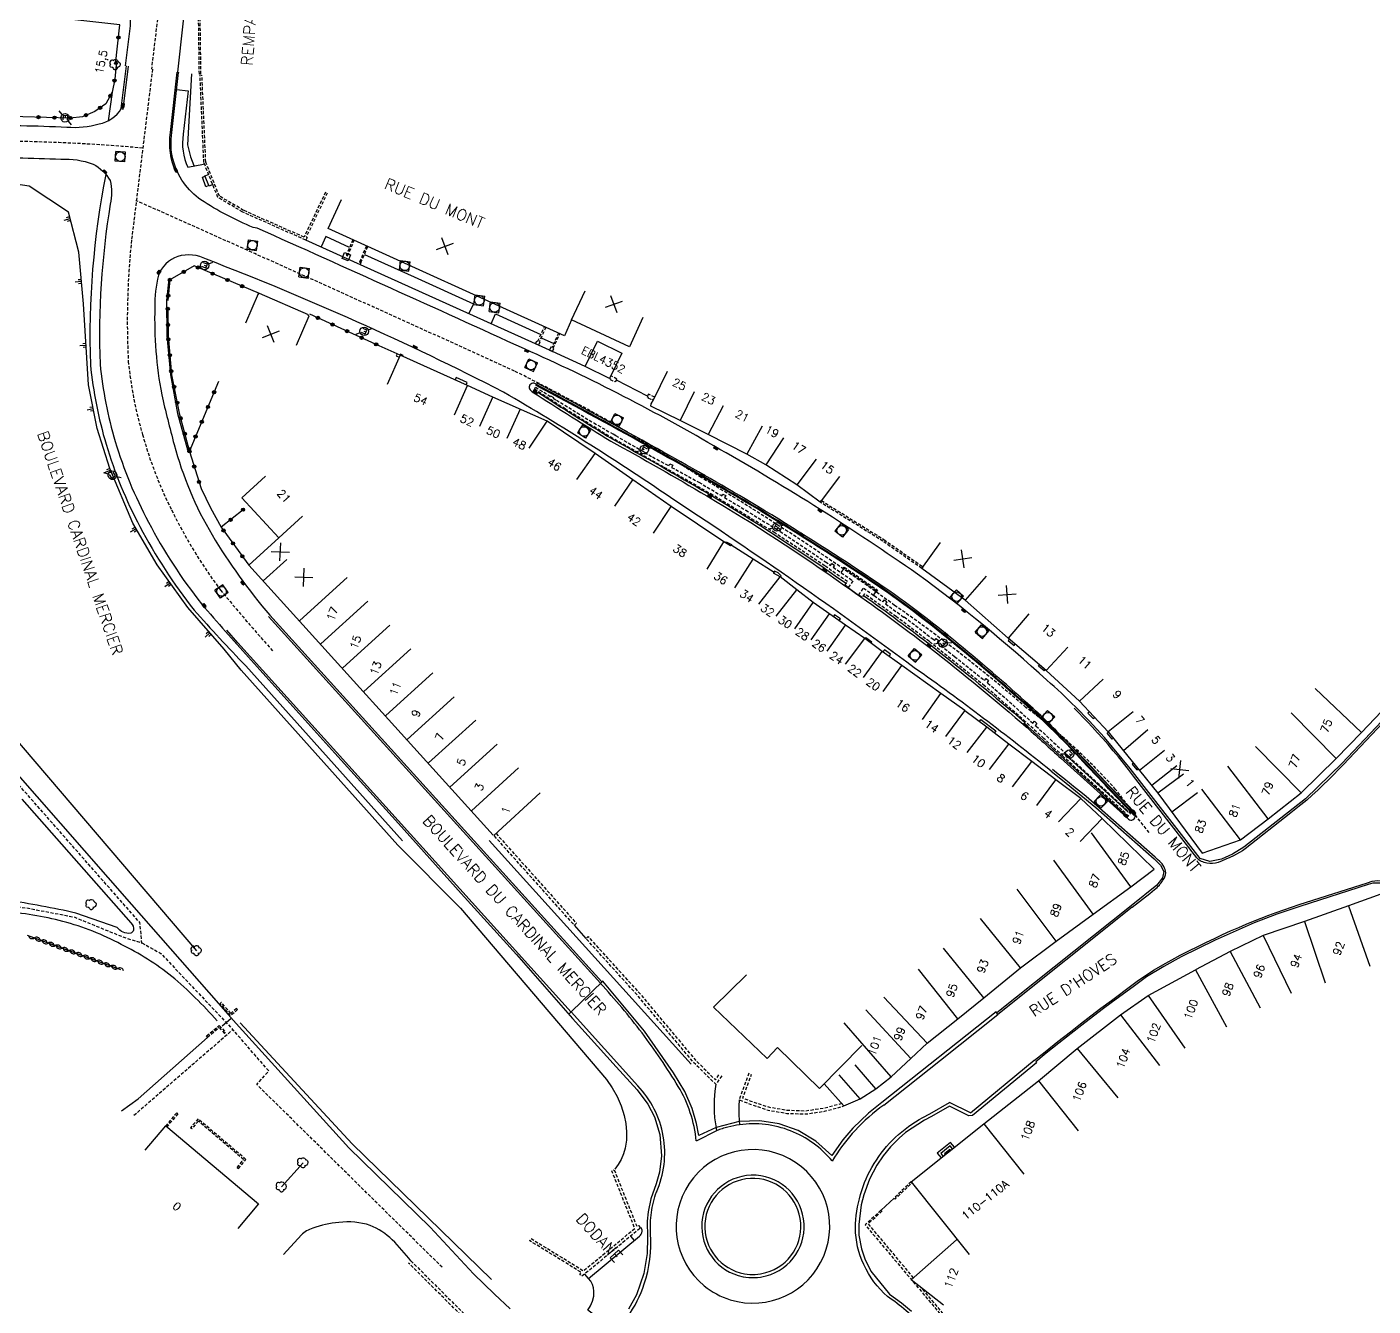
# Model space of a CAD drawing. Header units: millimetres. Extents: x 126000 to 127000, y 153000 to 154000.
# Drawn here: x 126212 to 126422.4, y 153489.8 to 153689.6 of the extents above; entities that cross this region are included whole.
import ezdxf
from ezdxf.enums import TextEntityAlignment as Align

# ---------------------------------------------------------------- set-up
doc = ezdxf.new("R2010")
doc.units = ezdxf.units.MM
doc.linetypes.add('DASHED', pattern=[0.75, 0.5, -0.25])
doc.layers.get('0').update_dxf_attribs({"linetype": 'CONTINUOUS'})
for name, color, linetype in [('W0001', 6, 'DASHED'), ('W0008', 7, 'CONTINUOUS'), ('W0100', 7, 'CONTINUOUS'), ('W0112', 1, 'DASHED'), ('W0211', 2, 'CONTINUOUS'), ('W0300', 7, 'CONTINUOUS'), ('W0302', 3, 'CONTINUOUS'), ('W0310', 3, 'CONTINUOUS'), ('W0322', 7, 'CONTINUOUS'), ('W0334', 7, 'CONTINUOUS'), ('W0400', 7, 'CONTINUOUS'), ('W0420', 7, 'CONTINUOUS'), ('W0471', 7, 'CONTINUOUS'), ('W0851', 7, 'CONTINUOUS'), ('W0984', 7, 'CONTINUOUS'), ('W0989', 7, 'CONTINUOUS'), ('W0991', 7, 'CONTINUOUS'), ('W1102', 7, 'CONTINUOUS')]:
    doc.layers.add(name, color=color, linetype=linetype)
doc.styles.get("Standard").update_dxf_attribs({"font": 'romans.shx', "width": 0.85})

# ---------------------------------------------------------------- blocks, each defined once
blk = doc.blocks.new('t322o')
at = {"color": 0, "linetype": 'Continuous'}
for radius in [0.25, 0.15]:
    blk.add_circle((0, 0), radius, dxfattribs=at)
blk = doc.blocks.new('t991o')
at = {"color": 0, "linetype": 'Continuous'}
for p, q in [((-1, 1), (1, -1)), ((-1, -1), (1, 1))]:
    blk.add_line(p, q, dxfattribs=at)
blk = doc.blocks.new('T400')
for p, q in [((-0.15, 0.3), (0.15, 0.3)), ((-0.15, -0.25), (-0.15, 0.3)), ((-0.15, 0.15), (0.15, 0.15)), ((-0.15, 0), (0.15, 0)), ((0.15, 0.3), (0.15, -0.25)), ((-0.15, -0.15), (0.15, -0.15)), ((-0.15, -0.25), (-0.15, -0.3)), ((-0.15, -0.3), (0.15, -0.3)), ((0.15, -0.3), (0.15, -0.25))]:
    blk.add_line(p, q)
blk = doc.blocks.new('T420')
for p, q in [((0.75, 0.75), (-0.75, 0.75)), ((-0.75, 0.75), (-0.75, -0.75)), ((0.75, 0.75), (0.75, -0.75)), ((0.75, -0.75), (-0.75, -0.75))]:
    blk.add_line(p, q)
blk.add_ellipse((0, 0), major_axis=(-0.53, 0.53), ratio=1, start_param=3.926991, end_param=10.210176)
blk = doc.blocks.new('T471')
for p, q in [((-0.333334, 0.333334), (-0.333334, -0.333334)), ((-0.333334, 0.333334), (0.333334, 0.333334)), ((-0.333334, 0), (0, 0)), ((0.500001, 0.500001), (1.000002, 1.000002)), ((-0.500001, -0.500001), (-1.000002, -1.000002)), ((-0.333334, -0.333334), (0.333334, -0.333334))]:
    blk.add_line(p, q)
blk.add_ellipse((0, 0), major_axis=(0.471405, 0.471405), ratio=1, start_param=5.4977871438, end_param=11.780972451)
blk = doc.blocks.new('t112o')
at = {"color": 0, "linetype": 'Continuous'}
for p, q in [((-0.5, 0.5), (0.5, 0.5)), ((-0.5, -0.5), (-0.5, 0.5)), ((0.5, 0.5), (0.5, -0.5)), ((0.5, -0.5), (-0.5, -0.5))]:
    blk.add_line(p, q, dxfattribs=at)
blk = doc.blocks.new('t211o')
at = {"color": 0, "linetype": 'Continuous'}
for p, q in [((-0.29, 0.5), (-0.29, 0)), ((0, 1), (0, 0)), ((0.29, 0.5), (0.29, 0))]:
    blk.add_line(p, q, dxfattribs=at)
blk = doc.blocks.new('T851')
for p, q in [((-0.25, -0.15), (0, 0.32)), ((0, 0.32), (0.25, -0.15)), ((-0.25, -0.15), (0.25, -0.15))]:
    blk.add_line(p, q)
for major_axis in [(-0.106, 0.106), (-0.0354, 0.0354), (-0.0236, 0.0236)]:
    blk.add_ellipse((0, 0), major_axis=major_axis, ratio=1, start_param=3.926991, end_param=10.210176)
blk = doc.blocks.new('T300')
for p, q in [((-0.8, 0.51), (-0.86, 0.34)), ((-0.86, 0.34), (-0.86, 0.17)), ((-0.86, 0.17), (-0.74, 0.06)), ((-0.69, 0.63), (-0.8, 0.51)), ((-0.8, -0.06), (-0.74, 0.06)), ((-0.74, 0.06), (-0.69, 0.11)), ((-0.57, 0.69), (-0.69, 0.63)), ((-0.46, 0.69), (-0.57, 0.69)), ((-0.29, 0.63), (-0.46, 0.69)), ((-0.29, 0.63), (-0.17, 0.74)), ((-0.23, 0.57), (-0.29, 0.63)), ((-0.17, 0.74), (-0.06, 0.8)), ((-0.06, 0.8), (0.06, 0.8)), ((0.06, 0.8), (0.23, 0.74)), ((0.23, 0.74), (0.34, 0.63)), ((0.34, 0.63), (0.4, 0.51)), ((0.46, 0.46), (0.34, 0.46)), ((0.4, 0.51), (0.4, 0.46)), ((0.57, 0.4), (0.46, 0.46)), ((0.57, 0.4), (0.69, 0.29)), ((0.69, 0.29), (0.74, 0.17)), ((0.74, 0.06), (0.69, -0.17)), ((0.74, 0.17), (0.74, 0.06)), ((-0.8, -0.17), (-0.8, -0.06)), ((-0.8, -0.23), (-0.8, -0.17)), ((-0.74, -0.34), (-0.8, -0.23)), ((-0.69, -0.4), (-0.74, -0.34)), ((-0.51, -0.46), (-0.69, -0.4)), ((-0.4, -0.46), (-0.51, -0.46)), ((-0.4, -0.46), (-0.34, -0.46)), ((-0.34, -0.46), (-0.34, -0.4)), ((-0.34, -0.51), (-0.34, -0.46)), ((-0.29, -0.63), (-0.34, -0.51)), ((-0.17, -0.74), (-0.29, -0.63)), ((-0.06, -0.8), (-0.17, -0.74)), ((0.06, -0.8), (-0.06, -0.8)), ((0.17, -0.74), (0.06, -0.8)), ((0.23, -0.69), (0.17, -0.74)), ((0.29, -0.46), (0.23, -0.46)), ((0.29, -0.63), (0.23, -0.69)), ((0.46, -0.4), (0.29, -0.46)), ((0.34, -0.51), (0.29, -0.63)), ((0.34, -0.51), (0.34, -0.46)), ((0.57, -0.34), (0.46, -0.4)), ((0.63, -0.29), (0.57, -0.34)), ((0.69, -0.17), (0.63, -0.29))]:
    blk.add_line(p, q)
blk = doc.blocks.new('t310o')
at = {"color": 0, "linetype": 'Continuous'}
for centre, start, end in [((-0.5, 0.38), 216.8699, 323.1304), ((0.5, -0.37), 36.8699, 143.1303)]:
    blk.add_arc(centre, 0.625, start, end, dxfattribs=at)

msp = doc.modelspace()

# ---------------------------------------------------------------- linework, layer by layer
at = {"layer": 'W0001', "flags": 128}
for points in [[(126500.68, 154000), (126494.79, 153996.11), (126482.01, 153986.93), (126456.93, 153968.38), (126449.2, 153961.8), (126385.36, 153914.33), (126331.4, 153875.37), (126310.18, 153859.95), (126301.2, 153853.84), (126290.75, 153846.72), (126276.51, 153837.44), (126269.42, 153832.32), (126261.17, 153824.36), (126251.2, 153810.19), (126244.91, 153792.9), (126242.69, 153780.17), (126241.34, 153769.08), (126235.64, 153718.05), (126231.5, 153683.04), (126231.5, 153683.04)], [(126231.65, 153683.02), (126231.65, 153683.02), (126231.65, 153683.02)], [(126164.05, 153542.9), (126167.66, 153545.86), (126169.19, 153546.62), (126179.58, 153548.48), (126185.16, 153550.89), (126191.51, 153552.75), (126197.3, 153553.4), (126203.75, 153552.86), (126211.96, 153551.98), (126219.39, 153550.56), (126227.16, 153547.39), (126230, 153546.51), (126229.68, 153549.69), (126211.3, 153570.58), (126198.07, 153585.89), (126189.86, 153597.7), (126185.27, 153605.79)], [(126230, 153546.51), (126232.96, 153544.87), (126244.22, 153532.95), (126228.58, 153519.39)], [(126276.92, 153495.83), (126247.96, 153524.38), (126249.82, 153526.52), (126244.22, 153532.95)]]:
    msp.add_lwpolyline(points, dxfattribs=at)
at = {"layer": 'W0001'}
for points in [[(126231.65, 153683.02), (126228.38, 153656.3, 0.038894), (126227.88, 153637.37, 0.046964), (126230.1, 153625.94, 0.049811), (126234.64, 153614.16, 0.045966), (126242.29, 153601.63, 0.01024), (126250.42, 153592.16, 0.01024)], [(126203.85, 153671.76, -0.024764), (126230.14, 153670.68, 0.090823)], [(126387.37, 153563.74), (126382.13, 153570.5, 0.050711), (126368.11, 153583.31, 0.027387), (126347.61, 153599.25, 0.023257), (126317.4, 153619.22, 0.028496), (126288.23, 153635.85, 0.002159), (126229.13, 153662.47)]]:
    msp.add_lwpolyline(points, format="xyb", dxfattribs=at)
at = {"layer": 'W0008', "flags": 128}
for points in [[(126316.14, 153829.23), (126311.94, 153835.73), (126307.37, 153842.98, 0.1196), (126305.53, 153844.69, 0.066), (126303.1, 153845.68, 0.0935), (126298.9, 153846.06, 0.0743), (126295.17, 153845.04, 0.0439), (126291.73, 153843.18), (126280.18, 153835.64, 0.015), (126273.49, 153831.12, 0.0494), (126264.86, 153823.25, 0.0188), (126261.19, 153818.85, 0.0427), (126254.17, 153808.16, 0.0393), (126250.13, 153798.83, 0.0349), (126247.51, 153789, 0.0209), (126245.9, 153777.46), (126237.26, 153698.15), (126235.57, 153682.54), (126235.57, 153682.54)], [(126227.44, 153683.54), (126228.2, 153689.77, 0.191), (126227.09, 153693.63, 0.1963), (126223.69, 153695.73), (126216.03, 153696.78), (126216.03, 153696.78)], [(126227.59, 153683.52), (126227.59, 153683.52, 0.191)], [(126183.59, 153655.96), (126183.49, 153654.85, 0.0079), (126182.86, 153650.3), (126182.23, 153638.67, 0.0186), (126182.14, 153630.71, 0.0163), (126182.57, 153621.94, 0.0236), (126183.42, 153615.3, 0.0349), (126184.41, 153611.26, 0.0288), (126186.15, 153607.09, 0.0036), (126187.22, 153604.81, 0.0328), (126192.62, 153595.14, 0.0196), (126197.32, 153588.65, 0.0152), (126209.87, 153573.59), (126228.38, 153552.5), (126243.49, 153535.33), (126244.71, 153533.91), (126262.31, 153514.51), (126275.02, 153502.12), (126281.82, 153494.81)], [(126211.24, 153568.99), (126228.26, 153549.64, -0.2432), (126228.7, 153548.5, -0.1859), (126228.25, 153548.02, -0.289), (126226.14, 153548.93), (126219.69, 153551.16)], [(126241.76, 153534.33, 0.036), (126234.68, 153541.28, 0.0518), (126226.78, 153546.28, 0.0532), (126217.67, 153549.88, 0.0368), (126208.22, 153551.46, 0.0263), (126198.36, 153552.17, 0.0636), (126189.87, 153551.29, 0.0472), (126183.2, 153548.78, 0.0538), (126177.66, 153545.6, 0.1012), (126174.7, 153542.41, 0.0775), (126173.36, 153538.1)], [(126219.69, 153551.16, 0.0179), (126208.92, 153553.19, 0.0209)], [(126272.03, 153496.84, 0.0304), (126269.11, 153500.12, 0.104), (126265.68, 153502.37, 0.107), (126260.79, 153502.84, 0.0678), (126256.69, 153501.93, 0.1187), (126254.92, 153500.88), (126252.14, 153497.84)]]:
    msp.add_lwpolyline(points, format="xyb", dxfattribs=at)
at = {"layer": 'W0008'}
for points in [[(126203.92, 153674.24, -0.013387), (126218.28, 153673.98, 0.09403), (126223.31, 153674.49, 0.225667), (126226.78, 153676.89), (126227.59, 153683.52)], [(126375.87, 153583.38, 0.015327), (126371.39, 153587.57, 0.027388), (126351.16, 153604.14, 0.023265), (126320.3, 153623.62, 0.028457), (126289.78, 153639.31, 0.001526), (126248.01, 153658.19), (126247.39, 153658.28, -0.044507), (126239.23, 153662.58, -0.07967), (126236.55, 153665.27, -0.197992), (126234.68, 153673.1), (126235.71, 153682.52)], [(126203.78, 153669.26, -0.007243), (126217.33, 153668.97, -0.098052), (126222.37, 153668.2, -0.137299), (126225.06, 153665.61, -0.106778), (126225.06, 153661.95, 0.049428), (126223.46, 153636.94, 0.047514), (126225.84, 153624.85, 0.049768), (126231.03, 153612.25, 0.046174), (126239.31, 153599.48, 0.004543), (126243.05, 153595.17, 0.010305)], [(126372.08, 153573.35, 0.015368), (126350.68, 153589.51, 0.013913), (126313.42, 153615.54, 0.017568), (126286.52, 153632.56, 0.026738), (126240.11, 153653.31, 0.197362), (126235.59, 153653.74, 0.222403), (126232.59, 153650.81, 0.069046), (126232.02, 153645.8, 0.053961), (126233.09, 153632.16, 0.007739), (126235.04, 153624.38, 0.068098), (126240.97, 153610.24, 0.040076), (126249.98, 153597.71, 0.053057)], [(126290.62, 153633.68, 0.266662), (126290.57, 153633.08, 0.148754), (126290.99, 153632.61, 0.005303), (126303.28, 153624.9, -0.007178), (126318.27, 153616.35, -0.020603), (126339.79, 153602.36, -0.01334), (126353.21, 153592.57, -0.012204), (126368.3, 153580.15, -0.001649), (126373.6, 153575.35, 0.346923)], [(126374.15, 153578.05, 0.020848), (126367.87, 153584.05, 0.012204), (126355.86, 153594.3, 0.026543), (126342.16, 153604.33, 0.009556), (126325.05, 153615.13, 0.00673), (126310.37, 153623.52, 0.00501), (126291.29, 153633.94, 0.310686), (126290.62, 153633.68, 0.266662)], [(126383.87, 153566.11), (126384.14, 153565.85, 0.783796), (126385.14, 153566.47, 0.783796)]]:
    msp.add_lwpolyline(points, format="xyb", dxfattribs=at)
at = {"layer": 'W0008', "flags": 128}
for points in [[(126235.71, 153682.53), (126235.71, 153682.52), (126235.71, 153682.52)], [(126443.88, 153602.52), (126417.55, 153574.6), (126411.81, 153569.04), (126402.19, 153561.46), (126400.42, 153560.4), (126398.67, 153559.59), (126396.86, 153559.22), (126395.36, 153559.7), (126384.39, 153573.76), (126380.38, 153578.62), (126378, 153581.21), (126375.87, 153583.38)], [(126372.08, 153573.35), (126373.86, 153571.95), (126379.03, 153567.69), (126388.14, 153559.67), (126389.15, 153558.67), (126389.65, 153557.68), (126389.45, 153556.7), (126388.58, 153555.55), (126384.55, 153552.31), (126384.55, 153552.31), (126363.56, 153535.59), (126363.45, 153535.73), (126345.61, 153521.58), (126343.51, 153519.92), (126341.07, 153517.55), (126339.52, 153515.74), (126337.78, 153513.29), (126335.29, 153515.54), (126332.52, 153517.18), (126329.58, 153518.24), (126326.57, 153518.71), (126323.31, 153518.59), (126319.72, 153517.69), (126317.02, 153516.4), (126316.68, 153518.32), (126316, 153520.63), (126314.83, 153523.29), (126313.08, 153526.21), (126308.55, 153532.72), (126302.01, 153540.54), (126301.87, 153540.41), (126249.98, 153597.71)], [(126243.05, 153595.17), (126249.37, 153588.11), (126260.15, 153576.15), (126270.08, 153565.15), (126279.91, 153554.25), (126288.54, 153544.69), (126297.29, 153534.71), (126304.1, 153527.15), (126307.38, 153523.53), (126309.05, 153521.33), (126310.07, 153519.34), (126310.91, 153516.59), (126311.19, 153513.24), (126310.88, 153510.7), (126310.36, 153508.88), (126309.53, 153506.54), (126309.11, 153504.51), (126308.97, 153503.05), (126309.02, 153500.52), (126308.97, 153497.96), (126308.45, 153494.85), (126307.26, 153491.51), (126306.03, 153489.27)], [(126423.75, 153555.82), (126422.31, 153555.85), (126421.6, 153555.63), (126410.92, 153552.21), (126407.34, 153550.99), (126403.81, 153549.64), (126397.7, 153546.94), (126392.4, 153544.31), (126389.69, 153542.81), (126386.96, 153541.19), (126384.87, 153539.66), (126381.64, 153537.28), (126380.03, 153536.08), (126376.84, 153533.64), (126373.28, 153530.85), (126371.31, 153529.28), (126369.65, 153527.94), (126369.77, 153527.78), (126359.76, 153519.57), (126359.22, 153519.51), (126356.2, 153521.01), (126356.2, 153521.01), (126353.36, 153519.4), (126352.26, 153518.8), (126352.26, 153518.8), (126352.26, 153518.8), (126349.33, 153516.87), (126348.33, 153516.01), (126346.98, 153514.65), (126345.83, 153513.24), (126344.83, 153511.76), (126344.83, 153511.76), (126343.69, 153509.59), (126342.79, 153507.17), (126342.4, 153505.6), (126342.01, 153502.51), (126342.04, 153500.86), (126342.42, 153498.7), (126342.95, 153497.14), (126343.9, 153495.2), (126346.8, 153491.64), (126348.7, 153490.27), (126350.26, 153488.96)], [(126226.83, 153520.28), (126229.42, 153522.14), (126240.26, 153531.74)], [(126287.52, 153489.32), (126285.11, 153491.63), (126281.82, 153494.81)]]:
    msp.add_lwpolyline(points, dxfattribs=at)
at = {"layer": 'W0008'}
msp.add_lwpolyline([(126317.86, 153492.95, 0.097184), (126321.93, 153490.76, 10.2898)], format="xyb", close=True, dxfattribs=at)
at = {"layer": 'W0100'}
for p, q in [((126284.91, 153563.36), (126246.72, 153605.52)), ((126284.99, 153563.31), (126292.21, 153569.95)), ((126319.29, 153536.49), (126324.49, 153541.54)), ((126387.24, 153538.27), (126394.61, 153542.31)), ((126242.54, 153533.55), (126243.89, 153534.72)), ((126347.08, 153525.58), (126350.15, 153528.44)), ((126339.69, 153521.03), (126336.59, 153524.49)), ((126350.2, 153509.19), (126359.24, 153497.82)), ((126350.22, 153493.88), (126357.26, 153500.14)), ((126355.24, 153489.91), (126350.22, 153493.88))]:
    msp.add_line(p, q, dxfattribs=at)
for points in [[(126241.06, 153664.99), (126240.49, 153664.76), (126239.85, 153666.34), (126240.43, 153666.57)], [(126308.29, 153644.2), (126306.18, 153639.66), (126297.14, 153643.87), (126296.02, 153641.36), (126259.12, 153658.11), (126261.19, 153662.66)], [(126254.15, 153639.89), (126256.14, 153644.48), (126256, 153644.54), (126256.04, 153644.64), (126248.37, 153647.96), (126248.33, 153647.87), (126248.19, 153647.92), (126246.2, 153643.34)], [(126372.81, 153571.98), (126369.03, 153574.87), (126365.48, 153577.57), (126362.02, 153580.23), (126358.59, 153582.78), (126358.58, 153582.81), (126354.84, 153585.47), (126348.75, 153589.85), (126345.68, 153592.05), (126342.95, 153594.08), (126339.94, 153596.17), (126334.86, 153599.71), (126332.31, 153601.68), (126329.74, 153603.69), (126328.71, 153604.29), (126328.79, 153604.4), (126325.49, 153606.48), (126322.05, 153608.66), (126321.98, 153608.55), (126320.94, 153609.19), (126312.7, 153614.7), (126306.73, 153618.85), (126300.83, 153622.98), (126293.32, 153628), (126284.85, 153631.8), (126280.88, 153633.6), (126270.36, 153638.33), (126268.3, 153633.77)], [(126338.99, 153619.36), (126336, 153615.36), (126332.34, 153618.09), (126327.51, 153621.22), (126324.51, 153622.85), (126318.5, 153625.96), (126314.09, 153628.15), (126309.54, 153630.39), (126309.57, 153630.75), (126309.92, 153631.36), (126312.13, 153635.84)], [(126249.3, 153619.44), (126245.62, 153616.06), (126251.4, 153609.78), (126246.72, 153605.52)], [(126380.99, 153579.47), (126380.99, 153579.47), (126376.51, 153584.27), (126371.3, 153589.05), (126365.35, 153594.14), (126358.61, 153600.08), (126351.84, 153605.02), (126354.79, 153609.06)]]:
    msp.add_lwpolyline(points, dxfattribs=at)
msp.add_lwpolyline([(126303.05, 153634.7), (126299.25, 153636.56), (126301.17, 153640.5), (126304.97, 153638.64)], close=True, dxfattribs=at)
at = {"layer": 'W0100', "flags": 128}
msp.add_lwpolyline([(126230.49, 153514.13), (126233.72, 153517.95), (126248.2, 153505.72), (126244.98, 153501.9)], dxfattribs=at)
at = {"layer": 'W0100'}
for points in [[(126380.99, 153579.47, 0), (126383.38, 153576.53, 0), (126385.87, 153573.45, 0), (126388.71, 153569.91, 0), (126395.67, 153560.53, 0), (126401.67, 153562.61, 0), (126405.96, 153565.89, 0), (126411.12, 153569.97, 0), (126416.58, 153575.34, 0), (126420.58, 153579.37, 0), (126446.43, 153606.56, 0)], [(126350.15, 153528.44, 0), (126352.72, 153530.87, 0), (126357.47, 153534.65, 0), (126361.53, 153537.93, 0), (126367.29, 153542.6, 0), (126372.86, 153546.78, 0), (126378.65, 153550.99, 0), (126384.52, 153555.26, 0), (126388.17, 153558.03, 0), (126380.04, 153565.93, 0), (126376.68, 153569.09, 0), (126372.81, 153571.98, 0)], [(126423.56, 153554.11, 0), (126418.54, 153552.29, 0), (126411.65, 153549.85, 0), (126405.21, 153547.69, 0), (126400.03, 153545.19, 0), (126394.61, 153542.31, 0)], [(126350.2, 153509.19, 0), (126361.57, 153518.22, 0), (126370.07, 153524.98, 0), (126376.11, 153530.01, 0), (126382.88, 153535.25, 0), (126387.24, 153538.27, 0)], [(126342.51, 153530.5, 0), (126335.85, 153523.74, 0), (126329.31, 153530.16, 0), (126327.68, 153528.45, 0), (126319.29, 153536.49, 0)], [(126339.69, 153521.03, 0), (126342.25, 153522.14, 0), (126344.7, 153523.7, 0), (126347.08, 153525.58, 0)]]:
    msp.add_polyline3d(points, dxfattribs=at)
at = {"layer": 'W0112'}
for p, q in [((126238.76, 153694), (126238.93, 153682.13)), ((126239.01, 153694), (126239.18, 153682.14)), ((126239.08, 153682.14), (126239.08, 153682.11)), ((126239.33, 153682.12), (126239.33, 153682.12)), ((126242.22, 153537.03), (126242.41, 153537.19)), ((126243.87, 153535.15), (126242.22, 153537.03)), ((126243.9, 153535.5), (126242.41, 153537.19)), ((126244.96, 153536.09), (126243.87, 153535.15)), ((126244.79, 153536.28), (126243.9, 153535.5)), ((126244.79, 153536.28), (126244.96, 153536.09)), ((126240.1, 153531.99), (126242.07, 153533.61)), ((126240.25, 153531.8), (126242.05, 153533.27)), ((126242.05, 153533.27), (126242.9, 153532.38)), ((126242.07, 153533.61), (126243.08, 153532.55)), ((126242.9, 153532.38), (126243.08, 153532.55)), ((126240.25, 153531.8), (126240.1, 153531.99)), ((126235.44, 153519.97), (126233.72, 153517.95)), ((126235.44, 153519.97), (126235.63, 153519.81)), ((126235.63, 153519.81), (126233.91, 153517.79)), ((126238.8, 153519.01), (126237.6, 153517.63)), ((126238.83, 153518.66), (126237.78, 153517.46)), ((126246.24, 153512.69), (126238.8, 153519.01)), ((126245.9, 153512.66), (126238.83, 153518.66)), ((126237.78, 153517.46), (126237.6, 153517.63)), ((126244.9, 153511.41), (126245.9, 153512.66)), ((126245.09, 153511.25), (126246.24, 153512.69)), ((126244.9, 153511.41), (126245.09, 153511.25))]:
    msp.add_line(p, q, dxfattribs=at)
for points in [[(126258.96, 153663.67), (126255.67, 153656.77), (126255.8, 153656.7), (126255.62, 153656.31), (126245.75, 153660.69), (126241.87, 153662.98), (126239.68, 153668.44), (126239.08, 153682.11)], [(126258.68, 153663.8), (126255.34, 153656.77), (126245.89, 153660.96), (126242.11, 153663.18), (126239.98, 153668.5), (126239.38, 153682.07)], [(126262.96, 153656.36), (126261.92, 153653.95), (126262.14, 153653.86), (126263.18, 153656.26)], [(126265.07, 153655.41), (126264.01, 153652.89), (126264.23, 153652.79), (126265.29, 153655.31)], [(126293.11, 153642.68), (126292.08, 153640.41), (126292.19, 153640.36), (126291.98, 153639.9), (126291.52, 153640.11), (126291.73, 153640.57), (126291.87, 153640.51), (126292.9, 153642.77)], [(126295.07, 153641.79), (126294.07, 153639.51), (126293.92, 153639.58), (126293.7, 153639.12), (126294.16, 153638.91), (126294.38, 153639.37), (126294.27, 153639.42), (126295.28, 153641.69)], [(126270.74, 153638.16), (126270.81, 153638.31), (126270.43, 153638.49), (126270.36, 153638.33), (126269.88, 153638.54), (126269.74, 153638.23), (126270.22, 153638.02)], [(126373.9, 153575.67), (126370.91, 153578.47), (126368.07, 153581.06), (126361.66, 153586.69), (126353.33, 153593.36), (126353.01, 153593.63), (126352.42, 153594.04), (126347.84, 153597.5), (126342.91, 153601.04), (126342.51, 153600.51), (126341.99, 153600.85), (126342.73, 153601.95)], [(126342.73, 153601.95), (126344.43, 153600.77), (126345.78, 153599.78), (126346.01, 153600.1), (126346.41, 153599.79), (126346.19, 153599.49), (126349.01, 153597.42), (126349.11, 153597.46), (126353.62, 153593.96), (126353.85, 153593.76), (126354.09, 153594.06), (126354.48, 153593.75), (126354.24, 153593.45), (126356.99, 153591.25), (126361.66, 153587.5), (126361.91, 153587.8), (126362.29, 153587.49), (126362.05, 153587.19), (126362.15, 153587.1), (126364.98, 153584.69), (126369.2, 153580.85), (126369.45, 153581.13), (126369.83, 153580.78), (126369.58, 153580.5), (126369.71, 153580.38), (126374.27, 153576.15)]]:
    msp.add_lwpolyline(points, dxfattribs=at)
for points in [[(126304.23, 153634.6), (126303.26, 153635.1), (126303.05, 153634.7), (126303.21, 153634.62), (126303.16, 153634.53), (126303.83, 153634.19), (126303.88, 153634.28), (126304.03, 153634.2)], [(126294.32, 153631.71), (126294.27, 153631.62), (126294.78, 153631.31), (126300.6, 153627.75), (126303.6, 153626.02), (126303.61, 153626.05), (126304.05, 153625.81), (126304.02, 153625.77), (126309.78, 153622.44), (126312.32, 153621.06), (126312.5, 153621.38), (126312.95, 153621.14), (126312.77, 153620.81), (126317.04, 153618.48), (126320.61, 153616.35), (126320.79, 153616.64), (126321.22, 153616.4), (126321.04, 153616.09), (126324.37, 153614.1), (126329.21, 153611.11), (126329.39, 153611.4), (126329.77, 153611.1), (126329.62, 153610.86), (126329.72, 153610.8), (126336.79, 153606.06), (126337.6, 153605.5), (126337.79, 153605.78), (126338.23, 153605.49), (126338.03, 153605.2), (126341.08, 153603.09), (126340.35, 153602.03), (126339.85, 153602.4), (126340.24, 153602.96), (126336.68, 153605.41), (126328.9, 153610.57), (126319.22, 153616.48), (126311.5, 153620.87), (126303.57, 153625.32), (126296.17, 153629.92), (126291.32, 153633.02), (126291.51, 153633.32), (126293.82, 153631.9), (126293.86, 153631.97)], [(126310.12, 153631.76), (126309.15, 153632.26), (126308.94, 153631.86), (126309.09, 153631.78), (126309.05, 153631.69), (126309.72, 153631.35), (126309.76, 153631.44), (126309.92, 153631.36)], [(126336.16, 153615.61), (126345.95, 153609.52), (126352.02, 153605.27), (126351.84, 153605.02), (126345.78, 153609.27), (126336, 153615.36)], [(126339.65, 153605.02), (126339.63, 153605.06), (126339.74, 153605.22), (126344.96, 153601.61), (126344.84, 153601.44), (126344.75, 153601.51)]]:
    msp.add_lwpolyline(points, close=True, dxfattribs=at)
at = {"layer": 'W0112', "flags": 128}
for points in [[(126374.27, 153576.15), (126384.46, 153566.75), (126384.12, 153566.38), (126373.9, 153575.67)], [(126285.33, 153563.61), (126297.89, 153549.57), (126297.55, 153549.27), (126284.99, 153563.31)], [(126320.6, 153525.74), (126319.67, 153524.42), (126316.15, 153527.89), (126307.4, 153538.35), (126299.38, 153547.2), (126299.71, 153547.5), (126307.74, 153538.65), (126316.49, 153528.2), (126319.61, 153525.12), (126320.24, 153526)], [(126324.83, 153526.15), (126323.31, 153522.01), (126325.02, 153521.33), (126327.84, 153520.38), (126330.78, 153519.88), (126333.73, 153519.78), (126336.65, 153520.2), (126339.69, 153521.03)], [(126339.35, 153521.41), (126336.56, 153520.65), (126333.7, 153520.24), (126330.82, 153520.33), (126327.95, 153520.82), (126325.18, 153521.75), (126323.89, 153522.26), (126325.25, 153525.99)], [(126350.2, 153509.19), (126347.53, 153506.63), (126347.67, 153506.49), (126350.34, 153509.05)], [(126350.58, 153494.18), (126343.48, 153502.64), (126345.66, 153504.63), (126345.52, 153504.77), (126343.01, 153502.45), (126355.48, 153487.65), (126355.79, 153487.9), (126351.79, 153492.64)], [(126272.03, 153496.84), (126280.79, 153488.12), (126280, 153487.32), (126279.64, 153487.68), (126280.09, 153488.12), (126271.68, 153496.49)]]:
    msp.add_lwpolyline(points, dxfattribs=at)
msp.add_lwpolyline([(126303.79, 153511.05), (126307.33, 153502.21), (126307.61, 153502.38), (126307.93, 153501.99), (126298.74, 153494.41), (126298.42, 153494.8), (126298.68, 153495.01), (126290.59, 153499.98), (126290.8, 153500.32), (126299.01, 153495.28), (126307.02, 153501.9), (126303.42, 153510.9)], close=True, dxfattribs=at)
at = {"layer": 'W0211'}
for points in [[(126237.76, 153682.27), (126237.14, 153671.22), (126237.58, 153669.3), (126238.13, 153667.96)], [(126245.49, 153589.11), (126242.83, 153592.42), (126237.19, 153598.89), (126232.4, 153605.57), (126228.57, 153612.08), (126224.97, 153620.62), (126223.03, 153626.89), (126221.68, 153633.71), (126220.86, 153646.37), (126220.15, 153654.42), (126218.55, 153660.67), (126212.41, 153664.72), (126203.69, 153666.02)]]:
    msp.add_lwpolyline(points, dxfattribs=at)
at = {"layer": 'W0302'}
for p, q in [((126196.72, 153594.1), (126238.53, 153545.29)), ((126255.18, 153512.15), (126251.82, 153508.39))]:
    msp.add_line(p, q, dxfattribs=at)
at = {"layer": 'W0310'}
msp.add_line((126226.72, 153542.32), (126212.11, 153547.69), dxfattribs=at)
at = {"layer": 'W0322', "flags": 128}
for points in [[(126225.85, 153683.73), (126226.55, 153689.96), (126218.6, 153690.85), (126218.6, 153690.85)], [(126226, 153683.71), (126226, 153683.71)], [(126245.38, 153534.04), (126262.86, 153515.1), (126284.6, 153493.93)]]:
    msp.add_lwpolyline(points, dxfattribs=at)
at = {"layer": 'W0322'}
for points in [[(126226, 153683.71), (126225.76, 153681.45), (126225.38, 153679.41), (126224.35, 153677.6), (126222.66, 153676.43), (126220.72, 153675.59), (126218.8, 153675.38), (126203.96, 153675.79)], [(126245.66, 153649.11), (126238.18, 153652.27), (126234.37, 153650.11), (126234.04, 153646.89)], [(126234.04, 153645.57), (126234.09, 153641.35), (126234.09, 153641.35), (126234.65, 153635.26), (126235.84, 153629.27), (126237.41, 153623.42)], [(126266.61, 153640.02), (126256.25, 153644.73)], [(126237.43, 153623.31), (126242, 153634.27)], [(126237.43, 153623.31), (126239.25, 153617.51)], [(126245.8, 153614.19), (126242.39, 153611.44), (126246.72, 153605.52)]]:
    msp.add_lwpolyline(points, dxfattribs=at)
at = {"layer": 'W0334'}
for p, q in [((126294.16, 153638.91), (126255.62, 153656.31)), ((126264.23, 153652.79), (126264.09, 153652.49)), ((126301.65, 153540.2), (126249.76, 153597.51)), ((126245.01, 153593.39), (126243.28, 153595.36)), ((126287.37, 153546.43), (126245.01, 153593.39)), ((126246.24, 153589.78), (126270.71, 153562.45)), ((126245.49, 153589.11), (126269.97, 153561.78)), ((126374.15, 153578.05), (126385.14, 153566.47)), ((126374.29, 153578.18), (126385.29, 153566.6)), ((126374.18, 153575.99), (126384.08, 153566.96)), ((126284.25, 153562.52), (126315.84, 153527.57)), ((126410.83, 153552.5), (126421.51, 153555.92)), ((126384.74, 153552.07), (126363.75, 153535.35)), ((126297.55, 153549.27), (126299.38, 153547.2)), ((126287.37, 153546.43), (126297.05, 153535.71)), ((126302.01, 153540.54), (126297.06, 153535.72)), ((126381.47, 153537.52), (126384.69, 153539.9)), ((126379.85, 153536.32), (126381.47, 153537.52)), ((126297.06, 153535.72), (126296.7, 153535.37)), ((126354.76, 153528.2), (126363.76, 153535.33)), ((126363.76, 153535.33), (126363.45, 153535.73)), ((126376.66, 153533.88), (126378.25, 153535.1)), ((126378.25, 153535.1), (126379.85, 153536.32)), ((126373.09, 153531.08), (126375.07, 153532.64)), ((126375.07, 153532.64), (126376.66, 153533.88)), ((126371.12, 153529.51), (126373.09, 153531.08)), ((126369.46, 153528.17), (126371.12, 153529.51)), ((126345.9, 153521.15), (126354.76, 153528.2)), ((126359.44, 153519.96), (126369.43, 153528.21)), ((126359.44, 153519.96), (126356.18, 153521.58)), ((126319.89, 153517.22), (126316.62, 153515.56)), ((126345.52, 153504.77), (126347.53, 153506.63)), ((126306.95, 153500.01), (126306.38, 153500.7))]:
    msp.add_line(p, q, dxfattribs=at)
for points in [[(126226.78, 153676.89), (126227.07, 153676.79), (126227.89, 153683.48)], [(126225.38, 153679.41), (126224.75, 153674.96)], [(126240.46, 153664.83), (126240, 153664.65), (126239.47, 153666.13), (126239.87, 153666.29)], [(126262.45, 153655.18), (126258.73, 153656.86), (126258, 153655.24)], [(126264.76, 153654.04), (126272.56, 153650.56), (126281.82, 153646.36), (126281.06, 153644.83)], [(126234.37, 153650.11), (126234.23, 153650.19), (126233.83, 153646.89), (126233.9, 153641.38), (126234.46, 153635.24), (126235.57, 153629.2), (126237.18, 153623.38), (126237.41, 153623.42)], [(126248.37, 153647.96), (126245.66, 153649.11)], [(126284.59, 153643.23), (126285.27, 153644.79), (126292.35, 153641.56)], [(126269.88, 153638.54), (126266.61, 153640.02)], [(126292.36, 153641.02), (126294.35, 153640.15)], [(126299.25, 153636.56), (126294.16, 153638.91)], [(126280.66, 153633.7), (126280.83, 153634.08), (126279.1, 153634.83), (126278.94, 153634.47)], [(126308.98, 153631.93), (126304.14, 153634.41)], [(126239.25, 153617.51), (126240.72, 153614.47), (126242.39, 153611.44)], [(126321.21, 153609.03), (126321.3, 153609.17), (126322.1, 153608.76), (126322.05, 153608.66)], [(126329.74, 153603.69), (126329.86, 153603.87), (126329.43, 153604.33), (126328.83, 153604.6), (126328.73, 153604.44)], [(126339.65, 153605.02), (126339.21, 153604.38)], [(126340.35, 153602.03), (126341.99, 153600.85)], [(126344.75, 153601.51), (126344.29, 153600.87)], [(126338.95, 153596.86), (126339.13, 153597.12), (126338.23, 153597.76), (126338.04, 153597.49)], [(126342.97, 153594.07), (126343.09, 153594.23), (126344.04, 153593.57), (126343.9, 153593.38)], [(126365.53, 153593.98), (126365.35, 153593.77), (126366.31, 153592.98), (126366.47, 153593.18)], [(126346.74, 153591.28), (126346.97, 153591.6), (126346.01, 153592.28), (126345.79, 153591.97)], [(126371.14, 153589.18), (126370.99, 153589), (126370.08, 153589.76), (126370.24, 153589.95)], [(126360.85, 153581.1), (126361.07, 153581.4), (126363.43, 153579.63), (126363.19, 153579.33)], [(126378.04, 153582.63), (126377.82, 153582.42), (126378.65, 153581.55), (126378.87, 153581.75)], [(126381.77, 153578.51), (126381.58, 153578.36), (126380.8, 153579.28), (126381, 153579.45)], [(126384.93, 153574.61), (126384.7, 153574.42), (126385.45, 153573.53), (126385.66, 153573.71)]]:
    msp.add_lwpolyline(points, dxfattribs=at)
for points in [[(126235.55, 153666.96), (126235.37, 153666.87, -0.150132), (126234.48, 153673.12), (126235.51, 153682.55)], [(126235.42, 153679.86), (126237.21, 153679.66), (126236.46, 153672.85, 0.152539), (126237.2, 153667.69), (126239.63, 153668.17)], [(126224.38, 153666.57, 0.058192), (126221.96, 153636.84, 0.047701), (126224.41, 153624.42, 0.049754), (126229.7, 153611.55, 0.046247), (126238.15, 153598.52, 0.010328), (126246.24, 153589.78, 0.010328)], [(126385.11, 153566.5), (126385.03, 153566.4, -0.001965), (126375.96, 153575.98, 0.02745), (126367.78, 153583.95, 0.012204), (126355.77, 153594.19, 0.026543), (126342.09, 153604.22, 0.009556), (126324.98, 153615.01, 0.00673), (126310.3, 153623.4, 0.004916), (126291.59, 153633.62), (126291.64, 153633.75)], [(126374.29, 153578.18, 0.020851), (126368.03, 153584.24, 0.012202), (126356.02, 153594.49, 0.026541), (126342.3, 153604.54, 0.009556), (126325.18, 153615.34, 0.00673), (126310.49, 153623.74, 0.004919), (126291.76, 153633.97), (126291.64, 153633.75)], [(126291.66, 153632.18), (126291.86, 153632.53, 0.005015), (126303.48, 153625.25, -0.007175), (126318.47, 153616.7, -0.020601), (126340.02, 153602.69, -0.000016), (126340.04, 153602.68, -0.011715)], [(126342.73, 153600.8, -0.010691), (126353.45, 153592.88, -0.011715), (126367.96, 153580.96), (126367.7, 153580.66)], [(126368.3, 153580.15), (126368.44, 153580.3, -0.00468), (126383.49, 153566.68), (126383.37, 153566.56)], [(126384.53, 153567.12), (126384.71, 153567.3, -0.001835), (126376.25, 153576.25, 0.001275), (126375.89, 153576.64, 0.012202)], [(126316.61, 153515.57, 0.056573), (126315.69, 153519.98, 0.056573), (126313.81, 153524.08, 0.025251), (126308.14, 153532.44, 0.0253), (126301.65, 153540.19)], [(126305.86, 153488.09, 0.082248), (126308.5, 153493.26, 0.098896), (126309.49, 153501.03), (126309.49, 153501.03, -0.05228), (126309.6, 153504.37, -0.05228), (126310.39, 153507.61), (126310.38, 153507.57, 0.150159), (126311.47, 153516.32, 0.150159), (126307.47, 153524.17), (126297.06, 153535.72)], [(126345.9, 153521.17, 0.049835), (126341.44, 153517.21, 0.044172), (126338.2, 153513.02), (126337.86, 153512.43)], [(126368.52, 153467.02), (126353.75, 153484.5), (126352.02, 153486.54, 0.029314), (126349.4, 153489.05, 0.029314), (126346.5, 153491.24, -0.104972), (126342.8, 153496.26, -0.112005), (126341.49, 153501.95), (126341.49, 153501.95, -0.133456), (126344.4, 153512.02, -0.133456), (126352.02, 153519.24), (126353.12, 153519.83), (126356.18, 153521.58)], [(126323.38, 153518.08, 0.028935), (126321.56, 153517.74, 0.028935), (126319.8, 153517.18)], [(126337.85, 153512.45, 0.127425), (126331.34, 153517.15, 0.127425), (126323.38, 153518.1)]]:
    msp.add_lwpolyline(points, format="xyb", dxfattribs=at)
at = {"layer": 'W0334', "flags": 128}
for points in [[(126319.67, 153524.42), (126319.52, 153523.37), (126319.41, 153521.99), (126319.4, 153521.05), (126319.42, 153520.11), (126319.49, 153519.17), (126319.61, 153518.26), (126319.71, 153517.61), (126319.78, 153517.16)], [(126323.31, 153521.99), (126323.26, 153520.98), (126323.25, 153520.3), (126323.26, 153519.63), (126323.31, 153518.79), (126323.36, 153518.08)]]:
    msp.add_lwpolyline(points, dxfattribs=at)
at = {"layer": 'W0334'}
for points in [[(126327.54, 153494.48, 8.722627), (126323.92, 153494.36, 0.114644)], [(126327.5, 153494.99, 8.888831), (126324.17, 153494.82, 0.112501)]]:
    msp.add_lwpolyline(points, format="xyb", close=True, dxfattribs=at)
for points in [[(126444.1, 153602.31, 0), (126417.76, 153574.39, 0), (126416.98, 153573.58, 0), (126416.19, 153572.77, 0), (126415.39, 153571.98, 0), (126414.58, 153571.19, 0), (126413.73, 153570.39, 0), (126412.87, 153569.59, 0), (126412, 153568.81, 0), (126411.1, 153568.07, 0), (126409.53, 153566.82, 0), (126402.38, 153561.22, 0), (126401.94, 153560.91, 0), (126401.49, 153560.63, 0), (126401.02, 153560.38, 0), (126400.55, 153560.13, 0), (126399.97, 153559.84, 0), (126399.38, 153559.57, 0), (126398.77, 153559.32, 0), (126398.16, 153559.08, 0), (126397.73, 153558.97, 0), (126397.29, 153558.92, 0), (126396.84, 153558.92, 0), (126396.4, 153558.99, 0), (126396.18, 153559.03, 0), (126395.97, 153559.09, 0), (126395.76, 153559.16, 0), (126395.55, 153559.25, 0), (126395.35, 153559.35, 0), (126395.16, 153559.48, 0), (126394.99, 153559.63, 0), (126394.83, 153559.8, 0), (126384.94, 153572.58, 0), (126384.16, 153573.58, 0), (126383.38, 153574.57, 0), (126382.59, 153575.56, 0), (126381.78, 153576.54, 0), (126380.97, 153577.49, 0), (126380.15, 153578.42, 0), (126379.32, 153579.35, 0), (126378.48, 153580.27, 0), (126377.79, 153581.01, 0), (126377.09, 153581.74, 0), (126376.38, 153582.46, 0), (126375.66, 153583.17, 0)], [(126373.6, 153575.35, 0), (126383.87, 153566.11, 0), (126384.13, 153566.37, 0)], [(126384.74, 153552.07, 0), (126387.47, 153554.23, 0), (126388.24, 153554.83, 0), (126388.44, 153554.99, 0), (126388.62, 153555.16, 0), (126388.8, 153555.35, 0), (126388.97, 153555.53, 0), (126389.12, 153555.72, 0), (126389.27, 153555.91, 0), (126389.41, 153556.1, 0), (126389.54, 153556.31, 0), (126389.72, 153556.56, 0), (126389.85, 153556.85, 0), (126389.93, 153557.14, 0), (126389.96, 153557.45, 0), (126389.95, 153557.71, 0), (126389.89, 153557.96, 0), (126389.8, 153558.2, 0), (126389.68, 153558.43, 0), (126389.4, 153558.84, 0), (126389.06, 153559.22, 0), (126388.7, 153559.56, 0), (126388.33, 153559.89, 0), (126379.23, 153567.92, 0), (126378.39, 153568.64, 0), (126377.53, 153569.36, 0), (126376.68, 153570.06, 0), (126375.82, 153570.76, 0), (126374.93, 153571.48, 0), (126374.05, 153572.18, 0), (126373.16, 153572.89, 0), (126372.27, 153573.58, 0)], [(126269.97, 153561.78, 0), (126279.77, 153551.95, 0), (126302.57, 153525.15, 0)], [(126421.51, 153555.92, 0), (126422.22, 153556.14, 0), (126422.63, 153556.23, 0), (126423.04, 153556.25, 0), (126423.46, 153556.21, 0), (126423.86, 153556.1, 0), (126424.37, 153555.84, 0), (126424.83, 153555.51, 0), (126425.24, 153555.11, 0), (126425.59, 153554.67, 0), (126439.8, 153535.22, 0)], [(126384.69, 153539.9, 0), (126385.49, 153540.51, 0), (126386.79, 153541.43, 0), (126388.15, 153542.28, 0), (126389.53, 153543.07, 0), (126390.92, 153543.85, 0), (126392.25, 153544.57, 0), (126393.6, 153545.27, 0), (126394.96, 153545.94, 0), (126396.32, 153546.61, 0), (126397.57, 153547.21, 0), (126398.83, 153547.8, 0), (126400.1, 153548.38, 0), (126401.37, 153548.94, 0), (126402.53, 153549.44, 0), (126403.7, 153549.92, 0), (126404.88, 153550.38, 0), (126406.06, 153550.83, 0), (126407.24, 153551.27, 0), (126408.43, 153551.7, 0), (126409.63, 153552.11, 0), (126410.83, 153552.5, 0)], [(126302.57, 153525.15, 0), (126303.49, 153523.88, 0), (126304.27, 153522.5, 0), (126304.9, 153521.06, 0), (126305.37, 153519.55, 0), (126305.62, 153518.28, 0), (126305.74, 153516.99, 0), (126305.71, 153515.7, 0), (126305.51, 153514.42, 0), (126305.25, 153513.53, 0), (126304.89, 153512.69, 0), (126304.43, 153511.89, 0), (126303.87, 153511.16, 0)], [(126356.97, 153514.58, 0), (126356.32, 153515.35, 0), (126354.26, 153513.68, 0), (126354.87, 153512.91, 0)], [(126356.66, 153514.32, 0), (126356.27, 153514.79, 0), (126354.82, 153513.62, 0), (126355.18, 153513.15, 0)], [(126356.36, 153514.07, 0), (126356.22, 153514.23, 0), (126355.38, 153513.55, 0), (126355.5, 153513.4, 0)], [(126299.8, 153494.08, 0), (126307.73, 153500.68, 0), (126307.88, 153500.84, 0), (126308.01, 153501.02, 0), (126308.1, 153501.23, 0), (126308.14, 153501.45, 0), (126308.14, 153501.61, 0), (126308.11, 153501.76, 0), (126308.05, 153501.9, 0), (126307.95, 153502.03, 0)], [(126300.49, 153488.49, 0), (126299.69, 153489.15, 0), (126300.11, 153489.81, 0), (126300.42, 153490.53, 0), (126300.59, 153491.3, 0), (126300.62, 153492.08, 0), (126300.55, 153492.63, 0), (126300.38, 153493.16, 0), (126300.13, 153493.64, 0), (126299.8, 153494.08, 0), (126299.21, 153494.77, 0)]]:
    msp.add_polyline3d(points, dxfattribs=at)
at = {"layer": 'W1102'}
for p, q in [((126297.14, 153643.87), (126299.25, 153648.4)), ((126278.82, 153629.04), (126280.88, 153633.6)), ((126282.81, 153627.24), (126284.85, 153631.8)), ((126316.31, 153632.63), (126314.09, 153628.15)), ((126289.09, 153629.9), (126287.04, 153625.34)), ((126320.8, 153630.4), (126318.5, 153625.96)), ((126290.5, 153623.79), (126293.32, 153628)), ((126326.89, 153627.24), (126324.51, 153622.85)), ((126330.23, 153625.42), (126327.51, 153621.22)), ((126297.97, 153618.89), (126300.83, 153622.98)), ((126335.34, 153622.1), (126332.34, 153618.09)), ((126303.87, 153614.75), (126306.73, 153618.85)), ((126309.93, 153610.54), (126312.7, 153614.7)), ((126251.4, 153609.78), (126255.08, 153613.17)), ((126318.33, 153604.92), (126320.94, 153609.19)), ((126252.66, 153606.41), (126248.93, 153603.08)), ((126322.65, 153601.98), (126325.49, 153606.48)), ((126254.66, 153596.88), (126262.05, 153603.58)), ((126326.41, 153599.42), (126329.74, 153603.69)), ((126361.92, 153603.83), (126358.61, 153600.08)), ((126257.97, 153593.24), (126265.32, 153599.91)), ((126329.12, 153597.57), (126332.31, 153601.68)), ((126332.01, 153595.6), (126334.86, 153599.71)), ((126337.4, 153597.94), (126334.54, 153593.84)), ((126368.6, 153597.94), (126365.35, 153594.14)), ((126261.37, 153589.47), (126268.73, 153596.15)), ((126337.09, 153592.07), (126339.94, 153596.17)), ((126339.96, 153590.07), (126342.95, 153594.08)), ((126264.68, 153585.79), (126272.04, 153592.46)), ((126342.76, 153587.99), (126345.68, 153592.05)), ((126374.67, 153592.74), (126371.3, 153589.05)), ((126345.83, 153585.78), (126348.75, 153589.85)), ((126268.09, 153582.05), (126275.44, 153588.7)), ((126380.17, 153587.69), (126376.51, 153584.27)), ((126351.94, 153581.4), (126354.84, 153585.47)), ((126420.58, 153579.37), (126413.31, 153586.28)), ((126271.46, 153578.31), (126278.79, 153584.95)), ((126274.8, 153574.62), (126282.17, 153581.29)), ((126355.61, 153578.77), (126358.59, 153582.78)), ((126384.86, 153582.63), (126380.99, 153579.47)), ((126416.58, 153575.34), (126409.56, 153582.48)), ((126358.96, 153576.28), (126362.02, 153580.23)), ((126387.16, 153579.81), (126383.38, 153576.53)), ((126278.1, 153570.84), (126285.51, 153577.55)), ((126362.46, 153573.58), (126365.48, 153577.57)), ((126411.12, 153569.97), (126404.02, 153577.2)), ((126366.02, 153570.88), (126369.03, 153574.87)), ((126389.77, 153576.58), (126385.87, 153573.45)), ((126281.48, 153567.17), (126288.83, 153573.88)), ((126391.7, 153574.18), (126387.78, 153571.08)), ((126392.73, 153572.89), (126388.71, 153569.91)), ((126405.96, 153565.89), (126399.66, 153574.11)), ((126369.81, 153567.98), (126372.81, 153571.98)), ((126401.67, 153562.61), (126395.61, 153570.53)), ((126373.23, 153565.42), (126376.68, 153569.09)), ((126394.91, 153569.94), (126390.9, 153566.96)), ((126380.04, 153565.93), (126376.58, 153562.34)), ((126384.52, 153555.26), (126378.38, 153563.7)), ((126378.65, 153550.99), (126372.5, 153559.45)), ((126372.86, 153546.78), (126366.78, 153554.88)), ((126418.54, 153552.29), (126421.86, 153542.87)), ((126367.29, 153542.6), (126361.04, 153550.3)), ((126411.65, 153549.85), (126414.87, 153540.27)), ((126405.21, 153547.69), (126409.56, 153538.68)), ((126361.53, 153537.93), (126355.27, 153545.67)), ((126400.03, 153545.19), (126404.72, 153536.34)), ((126357.47, 153534.65), (126351.32, 153542.4)), ((126394.61, 153542.31), (126399.48, 153533.41)), ((126352.72, 153530.87), (126345.91, 153538.04)), ((126387.24, 153538.27), (126392.93, 153530.05)), ((126350.15, 153528.44), (126343.09, 153536.05)), ((126382.88, 153535.25), (126389, 153527.35)), ((126347.08, 153525.58), (126339.74, 153534.02)), ((126376.11, 153530.01), (126382.51, 153522.33)), ((126344.7, 153523.7), (126341.43, 153527.48)), ((126342.25, 153522.14), (126338.97, 153525.91)), ((126370.07, 153524.98), (126376.29, 153517.16)), ((126361.57, 153518.22), (126367.79, 153510.39))]:
    msp.add_line(p, q, dxfattribs=at)

# ---------------------------------------------------------------- block references
at = {"layer": 'W0112', "rotation": 158.724053077992}
msp.add_blockref('t112o', (126261.95, 153653.72), dxfattribs=at)
at = {"layer": 'W0211'}
for p, rotation in [((126218.8, 153659.7), 104.37138970798), ((126220.55, 153649.89), 95.01464954998339), ((126221.28, 153639.92), 93.71019277340343), ((126222.41, 153630), 101.175157193149), ((126225.07, 153620.38), 112.838390404302), ((126229.07, 153611.22), 120.509560282999), ((126234.41, 153602.77), 125.597731906458), ((126240.62, 153594.95), 131.084186762324)]:
    msp.add_blockref('t211o', p, dxfattribs=dict(at, rotation=rotation))
at = {"layer": 'W0300', "rotation": 0.009719999999960925}
msp.add_blockref('T300', (126225.85, 153683.73), dxfattribs=at)
at = {"layer": 'W0300'}
for p in [(126222.09, 153552.5), (126238.53, 153545.29), (126255.18, 153512.15), (126251.82, 153508.39)]:
    msp.add_blockref('T300', p, dxfattribs=at)
at = {"layer": 'W0310', "rotation": 159.8164641279795}
for p in [(126213.2, 153547.29), (126214.28, 153546.89), (126215.37, 153546.49), (126216.45, 153546.09), (126217.53, 153545.7), (126218.62, 153545.3), (126219.7, 153544.9), (126220.79, 153544.5), (126221.87, 153544.1), (126222.95, 153543.7), (126224.04, 153543.31), (126225.12, 153542.91), (126226.21, 153542.51)]:
    msp.add_blockref('t310o', p, dxfattribs=at)
at = {"layer": 'W0322'}
for p, rotation in [((126226.33, 153687.97), 83.59421509663157), ((126225.72, 153681.23), 259.472094000618), ((126225.06, 153678.84), 240.309525758955), ((126213.83, 153675.52), 178.450412779139), ((126216.33, 153675.45), 178.450412779139), ((126218.83, 153675.39), 186.032126487723), ((126221.27, 153675.83), 203.416422485074), ((126223.47, 153676.99), 214.836911274929), ((126238.75, 153652.03), 157.093790965585), ((126234.37, 153650.11), 264.127884341109), ((126236.54, 153651.35), 209.5918328028199), ((126241.05, 153651.06), 157.093790965585), ((126243.36, 153650.09), 157.093790965585), ((126245.66, 153649.11), 157.093790965585), ((126234.12, 153647.63), 264.127884341109), ((126234.04, 153645.57), 270.639414065849), ((126257.5, 153644.16), 155.569045471795), ((126234.07, 153643.07), 270.639414065849), ((126259.78, 153643.12), 155.569045471795), ((126262.06, 153642.09), 155.569045471795), ((126234.14, 153640.82), 275.2978507801196), ((126264.33, 153641.06), 155.569045471795), ((126266.61, 153640.02), 155.569045471795), ((126234.37, 153638.33), 275.2978507801196), ((126234.58, 153635.84), 277.061492487467), ((126235.03, 153633.38), 281.234336895991), ((126241.28, 153632.54), 67.3462814065779), ((126235.52, 153630.92), 281.234336895991), ((126240.32, 153630.23), 67.3462814065779), ((126236.06, 153628.48), 285.006794932768), ((126239.35, 153627.92), 67.3462814065779), ((126236.7, 153626.07), 285.006794932768), ((126238.39, 153625.62), 67.3462814065779), ((126237.35, 153623.66), 285.006794932768), ((126237.43, 153623.31), 287.456331995105), ((126238.18, 153620.93), 287.456331995105), ((126238.93, 153618.54), 287.456331995105), ((126245.8, 153614.19), 218.813731115458), ((126243.86, 153612.62), 218.813731115458), ((126242.75, 153610.95), 306.1863120096428), ((126244.23, 153608.93), 306.1863120096428), ((126245.7, 153606.91), 306.1863120096428)]:
    msp.add_blockref('t322o', p, dxfattribs=dict(at, rotation=rotation))
at = {"layer": 'W0400'}
for p, rotation in [((126227.04, 153677.36), 353.067597304064), ((126224.22, 153666.98), 225.1436587011487), ((126235.31, 153667.28), 207.735256190996), ((126232.66, 153651.3), 326.446790298013), ((126272.66, 153639.58), 244.176693907541), ((126290.13, 153638.99), 245.576260971329), ((126291.42, 153632.59), 236.4132425405147), ((126319.69, 153623.79), 62.40585383467003), ((126317.63, 153619.6), 62.40585383467003), ((126318.74, 153616.33), 59.86838384470798), ((126335.96, 153614.05), 52.10093325411302), ((126333.15, 153610.3), 52.10093325411302), ((126336.74, 153604.75), 56.46269862862706), ((126245.76, 153602.76), 42.21797948799598), ((126239.73, 153599.22), 35.55832139985099), ((126358.4, 153598.46), 230.124690507743), ((126355.58, 153594.73), 230.124690507743), ((126353.04, 153593.02), 231.266507980195), ((126368.08, 153580.48), 47.57357659286217), ((126383.71, 153566.38), 227.7989064712948), ((126384.94, 153566.94), 223.4384981924404)]:
    msp.add_blockref('T400', p, dxfattribs=dict(at, rotation=rotation))
at = {"layer": 'W0420'}
for p, rotation in [((126226.63, 153669.36), 265.408705488689), ((126247.28, 153655.52), 172.080208847001), ((126271.07, 153652.29), 172.080208847001), ((126255.36, 153651.23), 172.080208847001), ((126282.72, 153646.9), 172.080208847001), ((126285.11, 153645.8), 172.080208847001), ((126290.82, 153636.78), 155.576260971329), ((126304.24, 153628.23), 153.749271734026), ((126299.08, 153626.41), 327.5181573520331), ((126339.34, 153610.97), 322.100933254113), ((126242.45, 153601.43), 305.558321399851), ((126357.32, 153600.61), 138.58651732077), ((126361.27, 153595.15), 140.124690507743), ((126350.78, 153591.43), 139.48328237538), ((126371.56, 153581.78), 137.688079830342), ((126379.83, 153568.61), 45.0456540000885)]:
    msp.add_blockref('T420', p, dxfattribs=dict(at, rotation=rotation))
at = {"layer": 'W0471'}
for p, rotation in [((126218.01, 153675.41), 265.408705488689), ((126239.8, 153652.35), 157.540842893856), ((126264.73, 153642.06), 156.035432832446), ((126308.49, 153623.58), 330.7556122556), ((126225.4, 153619.58), 120.509560282999), ((126329.24, 153611.51), 330.708147654671), ((126355.16, 153593.33), 140.124690507743), ((126374.94, 153576.03), 137.101502653902)]:
    msp.add_blockref('T471', p, dxfattribs=dict(at, rotation=rotation))
at = {"layer": 'W0851', "rotation": 0.009719999999960925}
msp.add_blockref('T851', (126225.95, 153683.98), dxfattribs=at)
at = {"layer": 'W0991'}
for p, rotation in [((126277.35, 153655.33), 65.5879885721253), ((126303.77, 153646.3), 65.05316585807883), ((126250.17, 153641.62), 66.55195936382016), ((126251.63, 153607.62), 42.78813965134918), ((126358.27, 153606.52), 53.87247059638435), ((126255.32, 153603.63), 42.78813965134918), ((126365.19, 153600.95), 48.58651731292201), ((126392.17, 153573.61), 38.1827103418516)]:
    msp.add_blockref('t991o', p, dxfattribs=dict(at, rotation=rotation))

# ---------------------------------------------------------------- texts
at = {"layer": 'W0984'}
msp.add_text('SALLE DU ROYAUME DESTEMOINS DE JEHOVAH', height=1.25, rotation=20.3823, dxfattribs=at).set_placement((126179.55, 153686.19))
msp.add_text('EBL4352', height=1.25, rotation=333.9425, dxfattribs=at).set_placement((126302.11, 153637.6), align=Align.MIDDLE)
at = {"layer": 'W0989'}
for s, rotation, p in [('REMPART SAINT CHRISTOPHE', 85.6468, (126247.66, 153700.32)), ('RUE DU MONT', 337.2044, (126275.73, 153662.05)), ('BOULEVARD CARDINAL MERCIER', 288.7864, (126220.37, 153609)), ('RUE DU MONT', 309.8311, (126389.59, 153564.26)), ('BOULEVARD DU CARDINAL MERCIER', 312.3193, (126288.27, 153550.87)), ("RUE D'HOVES", 33.4899, (126375.49, 153539.95)), ('DODANE', 312.3193, (126301.47, 153500.47))]:
    msp.add_text(s, height=1.75, rotation=rotation, dxfattribs=at).set_placement(p, align=Align.MIDDLE)
at = {"layer": 'W0991'}
for s, rotation, p in [('15,5', 78.3161, (126223.83, 153684.13)), ('25', 333.7493, (126313.99, 153633.77)), ('54', 335.7797, (126273.56, 153631.41)), ('23', 333.609, (126318.53, 153631.53)), ('21', 332.6067, (126323.81, 153628.84)), ('52', 335.6499, (126280.81, 153628.14)), ('50', 335.8406, (126284.92, 153626.29)), ('19', 331.5812, (126328.46, 153626.4)), ('48', 335.8406, (126288.96, 153624.48)), ('17', 327.0591, (126332.63, 153623.86)), ('46', 326.2704, (126294.45, 153621.24)), ('15', 323.22, (126337.1, 153620.78)), ('21', 312.6469, (126252.19, 153616.31)), ('44', 324.9853, (126300.94, 153616.81)), ('42', 325.1664, (126306.88, 153612.66)), ('38', 326.2338, (126314.07, 153607.77)), ('36', 325.7331, (126320.45, 153603.48)), ('34', 325.7331, (126324.53, 153600.7)), ('17', 69.2243, (126259.76, 153597.93)), ('32', 325.7331, (126327.77, 153598.49)), ('30', 325.7331, (126330.51, 153596.62)), ('28', 325.17, (126333.22, 153594.75)), ('13', 319.4395, (126371.62, 153595.35)), ('15', 69.2243, (126263.38, 153593.5)), ('26', 325.17, (126335.81, 153592.95)), ('24', 325.2295, (126338.56, 153591.04)), ('13', 69.2243, (126266.53, 153589.45)), ('22', 323.2903, (126341.38, 153589.02)), ('11', 317.5205, (126377.32, 153590.31)), ('20', 324.3256, (126344.28, 153586.9)), ('11', 69.2243, (126269.6, 153586.25)), ('9', 313.0943, (126382.38, 153585.32)), ('16', 324.3357, (126348.88, 153583.59)), ('9', 69.2243, (126272.82, 153582.37)), ('14', 324.5468, (126353.41, 153580.35)), ('7', 309.2435, (126385.95, 153581.31)), ('75', 69.2243, (126415.06, 153580.42)), ('7', 69.2243, (126276.53, 153578.72)), ('5', 308.9779, (126388.47, 153578.21)), ('12', 323.4226, (126356.94, 153577.78)), ('5', 69.2243, (126279.93, 153574.78)), ('10', 322.3587, (126360.72, 153574.92)), ('3', 308.8259, (126390.72, 153575.43)), ('77', 69.2243, (126410.1, 153574.91)), ('8', 322.8343, (126364.23, 153572.24)), ('3', 69.2243, (126282.72, 153570.87)), ('1', 306.5907, (126393.78, 153571.49)), ('79', 69.2243, (126405.87, 153570.63)), ('6', 322.9203, (126367.9, 153569.46)), ('1', 69.2243, (126286.86, 153567.26)), ('4', 323.1365, (126371.61, 153566.67)), ('81', 69.2243, (126400.74, 153567.23)), ('2', 316.7118, (126375, 153563.82)), ('83', 69.2243, (126395.41, 153564.73)), ('85', 69.2243, (126383.38, 153559.71)), ('87', 69.2243, (126378.86, 153556.21)), ('89', 69.2243, (126372.81, 153551.65)), ('91', 69.2243, (126366.92, 153547.39)), ('92', 69.2243, (126416.98, 153545.66)), ('93', 69.2243, (126361.37, 153542.87)), ('96', 69.2243, (126404.57, 153542.1)), ('94', 69.2243, (126410.35, 153543.74)), ('95', 69.2243, (126356.54, 153539.09)), ('98', 69.2243, (126399.66, 153539.25)), ('100', 69.2243, (126393.9, 153536.13)), ('97', 69.2243, (126351.82, 153535.58)), ('99', 69.2243, (126348.37, 153532.31)), ('102', 69.2243, (126388.08, 153532.44)), ('101', 69.2243, (126344.49, 153530.47)), ('104', 69.2243, (126383.33, 153528.49)), ('106', 69.2243, (126376.49, 153523.27)), ('108', 69.2243, (126368.43, 153517.18)), ('0', 319.8233, (126235.47, 153505.34)), ('112', 69.2243, (126356.45, 153494.15))]:
    msp.add_text(s, height=1.25, rotation=rotation, dxfattribs=at).set_placement(p, align=Align.MIDDLE)
msp.add_text('110-110A', height=1.25, rotation=38.4749, dxfattribs=at).set_placement((126358.7, 153503.14))

doc.saveas('drawing.dxf')
